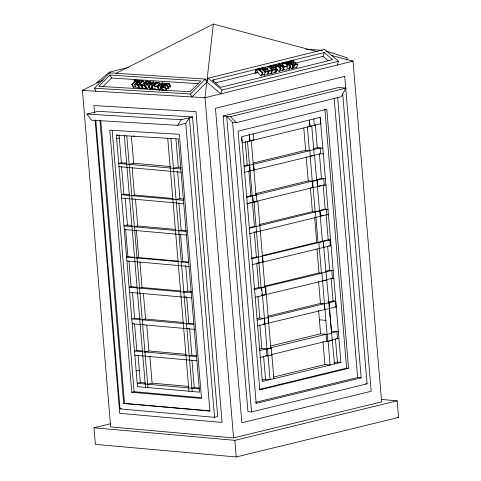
<?xml version="1.0" encoding="UTF-8"?>
<svg xmlns="http://www.w3.org/2000/svg" width="481" height="481" viewBox="0 0 481 481"><rect width="100%" height="100%" fill="white"/><g stroke="black" fill="none" stroke-linecap="round" stroke-linejoin="round"><path stroke-width="0.72" d="M317.496 51.72L213.372 24.05L205.02 97.721L233.586 437.902L381.619 401.894L353.006 61.159L331.253 55.375M346.657 59.993L347.192 57.816L326.1 51.04M155.357 88.726L155.477 89.568L156.187 89.803L158.88 89.087M337.253 65.049L338.522 61.225L324.549 49.435L208.069 78.217L206.794 82.041L191.967 96.94L190.44 93.969L94.378 88.233L95.911 91.204M213.251 81.698L213.883 79.786L324.242 52.519L332.702 59.656L220.683 87.332L212.223 80.195L213.883 79.786M338.522 61.225L222.042 90.007L220.773 93.831L206.794 82.041L205.267 79.07L109.71 72.823L94.378 88.233M260.618 68.915L260.077 68.458L255.988 69.45L254.972 72.505L255.507 72.962L257.215 72.547L261.219 75.944L261.892 75.782L262.909 72.721L258.91 69.33L260.618 68.915L260.005 70.749M255.507 72.962L256.523 69.901L258.231 69.492L262.235 72.89L262.909 72.721M257.215 72.547L258.231 69.492M259.98 70.172L260.594 68.338L263.768 67.568L264.303 68.025L261.802 68.627L263.047 69.685L265.38 69.12L265.915 69.577L265.103 72.024M261.219 75.944L262.235 72.89M263.696 69.859L264.514 67.388L265.187 67.226L269.192 70.623L271.464 70.07L271.999 70.527L270.983 73.587L268.037 74.296L269.053 71.242L271.999 70.527M264.111 75.246L265.127 72.186L268.308 71.416L267.292 74.477L264.111 75.246L262.41 73.803M267.183 68.993L267.995 66.546L271.17 65.777L271.711 66.234L269.204 66.841L270.448 67.893L272.781 67.328L273.316 67.785L272.505 70.232M271.098 68.068L271.915 65.596C273.671 63.769 279.623 66.907 275.439 67.851L277.128 69.288L276.112 72.342L275.439 72.511L276.455 69.45L277.128 69.288M275.709 69.631L272.529 70.4L271.518 73.455L274.693 72.685L275.709 69.631L275.174 69.174L272.673 69.781L270.983 68.35L273.316 67.785M275.366 65.891L275.769 64.664L276.449 64.502L278.228 66.011L280.567 65.446L278.788 63.937L277.976 66.384M279.293 71.579L280.309 68.518L280.988 68.356L279.972 71.41L279.293 71.579L277.026 69.649M280.291 68.35L281.102 65.903L283.327 67.791L284 67.629L282.984 70.683L282.311 70.845L280.086 68.963M282.311 70.845L283.327 67.791M285.035 63.552L285.443 62.332L286.399 62.097L292.039 64.652L288.444 61.604L287.836 63.438M289.7 62.422L290.109 61.201L293.29 60.432L293.825 60.889L293.218 62.722M288.961 69.24L289.977 66.18L290.608 66.029L289.598 69.084L288.961 69.24L287.265 67.797M291.841 68.542L292.857 65.488L293.614 65.302L292.598 68.362L291.841 68.542L289.79 67.617M293.632 68.11L294.649 65.055L297.823 64.286L296.813 67.34L293.632 68.11L292.496 67.148M294.619 64.887L295.436 62.44L294.895 61.983L292.562 62.548L291.324 61.496L293.825 60.889M295.388 63.155L322.973 56.343L324.242 52.519M161.73 90.266L160.197 87.295L161.911 83.423L158.111 87.085L157.521 87.025L159.055 89.995L159.644 90.055L161.544 88.221M157.521 87.025L161.929 82.774L162.819 82.864L161.231 86.424L164.718 83.063L165.308 83.123L160.901 87.368L160.197 87.295M251.503 411.94L247.943 411.622L223.124 116.041L338.654 87.494L345.929 88.143L341.257 96.717L236.291 122.649L232.57 122.318L226.677 116.36L251.503 411.94L367.069 383.832L342.712 93.795M192.55 116.955L98.268 111.321L86.953 114.075L91.576 120.184L177.597 125.325L181.235 119.709L192.55 116.955L217.707 416.552L214.544 417.322L120.028 408.886L95.797 120.316M99.916 120.442L123.677 403.397L209.914 411.093L185.75 123.34L189.388 117.725L214.544 417.322M110.017 75.048L98.821 86.303L190.115 91.763L200.836 80.982L110.017 75.048L111.55 78.018L198.647 83.706M102.898 86.718L111.55 78.018M190.44 93.969L205.267 79.07M134.993 82.281L134.079 80.495L134.596 79.996L138.396 80.381L137.873 80.88L136.285 80.724L132.401 84.47L131.776 84.403L133.309 87.374L133.934 87.44L135.389 86.033M131.776 84.403L135.66 80.658L134.079 80.495M139.929 82.377L139.412 82.882L137.247 82.66L135.612 84.241L137.933 84.476L139.466 87.446L138.943 87.945L135.997 87.65L134.464 84.68L138.871 80.429L141.817 80.73L141.3 81.229L138.973 80.994L137.77 82.161L139.929 82.377L140.542 83.568M134.464 84.68L137.41 84.981L137.933 84.476M142.893 87.795L142.37 88.294L139.634 88.017L138.101 85.047L142.508 80.802L143.134 80.862L144.36 83.237M143.134 80.862L139.249 84.608L141.36 84.824L142.586 87.199M138.101 85.047L140.837 85.329L141.36 84.824M141.33 85.377L145.737 81.127L148.689 81.427L148.166 81.932L145.845 81.692L144.637 82.858L146.801 83.081L146.278 83.58L144.12 83.363L142.478 84.939L144.805 85.173L146.338 88.143L145.815 88.648L142.863 88.348L141.33 85.377L144.282 85.678L144.805 85.173M144.973 85.75L149.381 81.499C153.962 81.097 149.441 85.384 147.24 84.229L145.599 85.81L144.973 85.75L146.507 88.714L147.132 88.781L148.773 87.199L149.308 87.253M149.501 82.047L147.745 83.748C148.99 84.536 152.309 82.059 149.501 82.047L150.114 83.237M152.327 87.584L150.709 89.147L150.084 89.081L148.551 86.111L152.958 81.86L153.583 81.926L154.503 83.706M148.551 86.111L149.176 86.177L151.335 84.097L153.505 84.319L151.347 86.4L152.88 89.364L153.511 89.43L154.978 88.011M153.583 81.926L151.858 83.592L154.028 83.814L155.754 82.149L156.379 82.209L156.992 83.399M151.347 86.4L151.978 86.46L156.379 82.209M150.084 89.081L151.551 87.662M161.856 87.464L166.264 83.219L169.21 83.52L170.743 86.484L170.226 86.989L167.899 86.754L166.366 83.784L165.163 84.945L167.328 85.167L168.855 88.137L168.338 88.636L166.173 88.42L164.64 85.45L163.005 87.025L165.326 87.265L166.859 90.236L166.336 90.735L164.809 87.764L161.856 87.464L163.39 90.434L165.602 90.662M164.64 85.45L166.805 85.672L167.328 85.167M164.809 87.764L165.326 87.265M166.366 83.784L168.693 84.019L169.21 83.52M163.408 89.394L162.434 90.338L160.901 87.368M128.325 67.454L109.409 72.15L96.735 82.654L98.184 82.287M103.199 79.87L82.419 90.398L110.684 426.93L233.586 437.902M115.915 73.425L213.372 24.05M83.826 90.037L82.419 90.398L205.02 97.721L353.006 61.159L351.551 61.057M215.518 82.888L258.357 72.306M223.124 116.041L230.399 116.691L345.929 88.143M320.358 117.334L241.648 136.724L262.361 381.505L340.933 362.397L320.196 117.322L320.893 123.749M116.36 135.227L178.301 138.931L199.567 392.171L137.476 386.634L116.36 135.227L117.695 134.908M116.649 138.606L119.306 137.957M177.597 125.325L185.75 123.34M133.201 136.237L134.488 135.925M126.473 163.215L121.392 162.764L118.729 163.414L180.826 168.951M129.167 164.346L133.658 163.251L170.238 166.516M309.902 126.371L320.731 123.731M248.641 140.867L250.018 140.987L310.065 126.383L309.367 119.997M173.455 168.296L178.277 167.123L181.223 167.388M129.666 194.667L123.857 194.15L121.362 194.751L183.459 200.294M253.006 163.089L305.651 150.282L309.854 150.655L310.335 156.397L309.854 156.355L320.683 153.722L323.43 153.962M313.696 148.593L317.292 147.721L322.949 148.226M244.426 165.711L247.222 165.031L249.645 165.248L252.218 195.845L256.012 194.919L253.439 164.328L243.891 166.594M251.286 140.578L253.283 164.31L309.854 150.655M131.8 195.683L134.464 195.039L173.28 198.503M244.372 172.336L314.532 155.321L316.624 180.177L323.737 178.661L324.278 185.071L313.125 187.674L311.508 187.53M176.082 199.639L179.912 198.707L183.598 199.038M255.573 193.681L308.219 180.88L312.584 181.265L316.943 180.207L319.516 210.804L326.473 209.271L326.924 214.694L328.541 214.839M131.83 225.439L127.471 225.054L123.978 225.902L186.075 231.445M316.444 179.684L321.476 178.463L325.517 178.824M246.723 196.747L250.92 195.731L252.699 195.887L253.24 202.297L246.945 203.824M316.624 180.177L312.265 181.241L310.173 156.385M246.404 197.42L256.337 194.949L256.872 201.359L253.078 202.279L252.778 198.719M134.415 226.834L137.74 226.022L175.812 229.419M134.716 230.435L135.828 230.165M246.837 203.583L248.232 203.241M249.633 202.904L252.429 202.224L254.461 226.413L256.078 226.557M318.831 186.015L320.989 185.492M253.078 202.279L257.84 201.443L262.446 256.229L251.491 258.838M178.698 230.784L181.193 230.177L186.357 230.639M179.004 234.391L180.002 234.145M259.758 224.423L312.403 211.616L315.476 211.893L318.049 242.49L322.408 241.426L319.835 210.834L249.086 228.259M135.185 257.371L127.922 256.722L126.593 257.046L188.684 262.59M249.567 227.603L254.461 226.413M319.426 210.558L325.174 209.157L328.09 209.415M319.516 210.804L315.157 211.862L312.584 181.265M137.031 257.978L138.696 257.569L178.259 261.105M320.364 216.023L323.244 215.326M249.537 233.682L326.924 214.694M181.313 261.929L182.81 261.568L188.708 262.091M137.656 287.289L131.121 286.706L129.124 287.193L191.222 292.737M251.491 258.141L256.385 256.95L258.646 257.149L254.046 202.369M261.947 255.706L316.757 242.37L318.855 242.562L321.428 273.154L331.77 270.478L332.425 278.252L333.88 278.385M330.657 240.013L328.228 239.797L321.759 241.372L323.376 241.516L329.846 239.941L330.339 245.803L251.984 264.7M331.571 333.345L327.05 334.391L321.909 273.202L264.851 286.808L262.283 256.217L323.214 241.498L334.463 363.973M139.562 288.125L142.057 287.518L180.874 290.981M183.844 292.081L187.837 291.107L191.522 291.438M184.283 297.24L185.444 296.957M253.896 288.72L258.79 287.53L261.7 287.788L262.355 295.568L255.363 297.27M325.354 271.338L329.671 270.292L333.225 270.611M264.189 286.273L318.999 272.937L321.909 273.202M140.428 318.759L134.614 318.236L131.788 318.927L193.885 324.465M264.851 286.808L261.057 287.734L258.483 257.137M261.381 287.764L265.175 286.838L265.825 294.612L266.312 294.661M261.7 287.788L254.01 289.664L254.653 289.718M142.226 319.859L145.557 319.047L183.622 322.444M133.363 323.497L132.197 323.779L194.294 329.323M326.671 279.653L332.425 278.252M261.911 294.125L262.031 295.538L265.825 294.612M322.805 280.754L326.437 279.87M142.635 324.711L143.963 324.386M262.031 295.538L326.924 279.912M186.514 323.809L188.841 323.244L193.999 323.701M186.917 328.667L188.251 328.343M256.944 318.662L259.746 317.983L264.436 318.398L268.23 317.478M267.791 316.239L320.436 303.433L324.483 303.794L335.636 301.19L336.111 306.884L268.38 323.142M328.012 302.182L333.044 300.962L335.798 301.202M257.275 320.087L264.273 318.386L264.748 324.08L257.756 325.781M267.905 317.448L324.158 303.764L324.633 309.463M142.623 350.986L136.814 350.469L134.482 351.034L196.579 356.577M144.925 351.966L148.918 350.992L186.237 354.329M268.705 323.172L264.911 324.098L263.317 323.953M189.207 355.916L191.871 355.273L197.03 355.73M136.153 370.917L139.316 370.148M270.821 345.917L320.58 333.814L327.212 334.403L327.789 341.282L332.149 340.217M259.728 349.044L261.826 348.533L267.49 349.038L271.284 348.118L273.851 378.715M270.55 347.811L326.076 334.307L326.653 341.179L328.114 341.312L332.473 340.247M331.156 333.068L336.91 331.668L337.488 338.546L331.734 339.947M259.361 350.643L266.354 348.941L266.931 355.814L259.938 357.515M271.284 348.118L267.003 348.996L262.518 295.581M145.436 382.984L140.356 382.533L137.193 383.303L199.29 388.84M147.631 384.235L152.122 383.141L188.702 386.405M271.849 354.509L326.653 341.179M271.861 354.99L268.067 355.916L265.572 355.693M131.77 392.274L201.521 398.496L179.341 134.307L109.758 130.153L131.77 392.274L134.103 391.708L201.623 397.733M123.677 403.397L209.999 410.828M191.919 388.185L194.246 387.62L199.405 388.077M120.028 408.886L121.29 408.579M273.725 377.026L324.928 364.568L330.104 365.031L328.114 341.312M262.031 380.08L265.53 379.232L270.057 379.635L267.49 349.038M333.778 362.951L337.373 362.079L340.933 362.397M381.529 399.452L397.18 400.847L398.581 417.466L236.243 456.95L95.388 444.378L93.993 427.765L110.738 423.689M259.319 389.388L346.609 368.157L348.551 368.332L326.797 109.253L238.077 131.169L259.8 389.917L348.551 368.332M255.531 402.363L357.617 377.531L361.171 377.85L337.602 97.132M361.171 377.85L256.175 403.391L232.57 122.318M93.993 427.765L234.848 440.337L397.18 400.847M278.788 63.937L279.461 63.775L284 67.629M288.444 61.604L289.081 61.448L293.614 65.302M265.915 69.577L263.582 70.136L265.265 71.567L267.773 70.966L268.308 71.416M281.102 65.903L278.764 66.468L280.988 68.356M295.436 62.44L293.103 63.005L294.787 64.436L297.288 63.829L297.823 64.286M157.04 89.316L157.401 89.262M86.953 114.075L181.235 119.709M306.066 49.212L322.498 50.264M313.889 118.933L314.261 125.307M308.61 126.25L310.065 126.383M252.519 139.947L253.812 140.067L253.295 133.904M242.322 142.857L249.855 140.975L249.338 134.824L250.018 140.987M314.532 155.321L314.213 155.291L311.736 125.818M118.999 166.654L181.096 172.198M326.058 185.227L323.148 184.969L325.174 209.157M256.337 194.949L255.85 194.907L312.103 181.223L312.638 187.632L256.385 201.317L257.84 201.443M121.639 198.082L183.736 203.619M315.933 217.316L314.64 217.202L316.757 242.37M255.405 231.878L256.535 231.98M328.968 245.683L331.15 245.875M186.375 235.047L124.278 229.503L125.607 229.178L127.922 256.722M257.281 262.848L258.976 262.999M126.918 260.93L189.015 266.474M322.078 280.934L322.565 280.976M334.752 306.764L336.273 306.902M129.557 292.358L191.654 297.895M319.402 319.799L325.871 320.376M268.007 318.687L268.332 318.717M338.365 331.8L331.409 331.181L329.443 307.744M336.087 338.42L338.943 338.672M134.836 355.206L196.927 360.75M365.644 383.706L367.069 383.832M397.09 417.328L398.581 417.466M283.946 69.468L284.385 69.589M283.213 69.691L286.069 70.04L287.025 69.438L287.013 68.771M292.857 65.488L286.7 62.704L290.608 66.029M322.973 56.343L328.048 60.624M208.069 78.217L222.042 90.007M290.109 61.201L294.649 65.055M296.272 66.889L296.813 67.34M285.443 62.332L289.977 66.18M275.769 64.664L280.309 68.518M271.915 65.596L276.455 69.45M267.995 66.546L272.529 70.4M274.158 72.234L274.693 72.685M264.514 67.388L269.053 71.242M270.448 73.13L270.983 73.587M260.594 68.338L265.127 72.186M255.988 69.45L256.523 69.901M230.399 116.691L236.291 122.649M168.693 84.019L170.226 86.989M166.805 85.672L168.338 88.636M162.819 82.864L163.738 84.65M158.111 87.085L159.644 90.055M152.958 81.86L153.878 83.646M151.335 84.097L152.255 85.877M151.978 86.46L153.511 89.43M149.176 86.177L150.709 89.147M147.24 84.229L148.773 87.199M145.845 81.692L146.765 83.478M145.599 85.81L147.132 88.781M144.12 83.363L145.34 85.738M144.282 85.678L145.815 88.648M138.973 80.994L139.893 82.774M140.837 85.329L142.37 88.294M139.412 82.882L140.025 84.067M136.285 80.724L137.205 82.504M137.247 82.66L138.474 85.035M137.41 84.981L138.943 87.945M132.401 84.47L133.934 87.44M109.409 72.15L110.023 73.365M334.169 98.31L357.617 377.531M324.855 109.079L346.609 368.157M326.118 214.622L328.228 239.797M320.683 153.722L320.202 147.98L309.367 150.613L307.377 126.882M331.132 278.138L333.044 300.962M327.651 246.284L329.671 270.292M335.449 339.099L337.373 362.079M319.39 153.601L321.476 178.463M315.362 124.723L317.292 147.721M329.16 302.765L329.641 308.459M323.376 241.516L323.869 247.378M319.997 210.846L320.454 216.27M317.268 180.237L317.809 186.646M309.548 122.12L309.842 125.661M316.985 248.936L318.999 272.937M318.584 281.349L320.436 303.433M310.437 188.161L312.403 211.616M322.998 341.588L324.928 364.568M303.782 128.03L305.651 150.282M306.193 156.752L308.219 180.88M318.608 310.365L320.58 333.814M265.656 286.88L270.797 348.076M268.133 320.172L268.32 322.402M262.602 256.241L263.095 262.103M253.601 164.34L254.082 170.082M261.436 288.468L261.616 290.59M252.537 195.875L252.657 197.294M247.493 141.498L249.97 170.971M254.269 231.776L256.385 256.95M256.776 263.528L258.79 287.53M248.833 170.875L250.92 195.731M263.6 356.253L265.53 379.232M245.226 141.294L247.222 165.031M257.948 296.633L259.746 317.983M259.86 325.102L261.826 348.533M241.702 137.404L242.045 141.486M234.848 440.337L236.243 456.95M175.902 138.811L178.277 167.123M185.696 265.572L187.837 291.107M177.615 171.35L179.912 198.707M189.64 328.751L191.871 355.273M178.92 203.09L181.193 230.177M186.61 296.675L188.841 323.244M191.949 360.263L194.246 387.62M180.561 234.77L182.81 261.568M170.947 138.492L192.196 391.516M167.731 138.3L188.967 391.227M131.391 136.219L133.658 163.251M149.892 356.523L152.122 383.141M146.753 325.216L148.918 350.992M135.468 198.936L137.74 226.022M143.386 293.218L145.557 319.047M132.167 167.677L134.464 195.039M139.917 261.983L142.057 287.518M136.382 230.032L138.696 257.569M126.774 135.852L147.914 387.56M124.332 135.708L145.46 387.343M125.192 197.962L127.471 225.054M138.059 355.182L140.356 382.533M132.449 292.406L134.614 318.236M119.084 135.257L121.392 162.764M121.561 166.787L123.857 194.15M134.584 323.953L136.814 350.469M128.974 261.177L131.121 286.706M112.151 130.333L134.103 391.708M100.751 120.244L124.507 403.198M94.516 113.029L93.891 105.543L195.995 111.646L222.09 422.45L119.733 413.317L95.082 119.769M282.239 63.853C287.049 71.17 289.76 62.061 282.239 63.853M281.397 63.588C281.71 66.144 285.954 68.182 288.041 66.378C287.752 63.817 283.465 61.772 281.397 63.588M153.824 85.756L153.776 86.382C156.042 87.77 159.674 85.221 160.125 82.864C157.912 81.445 154.996 83.856 153.824 85.756M154.666 85.528C155.092 87.674 158.682 84.999 159.247 83.7C158.814 81.572 155.237 84.229 154.666 85.528M276.196 66.811L274.922 67.412L273.112 65.873L275.036 65.735L276.196 66.811M344.727 76.347L215.458 108.285L241.865 422.745L371.176 391.293L344.727 76.347"/></g></svg>
